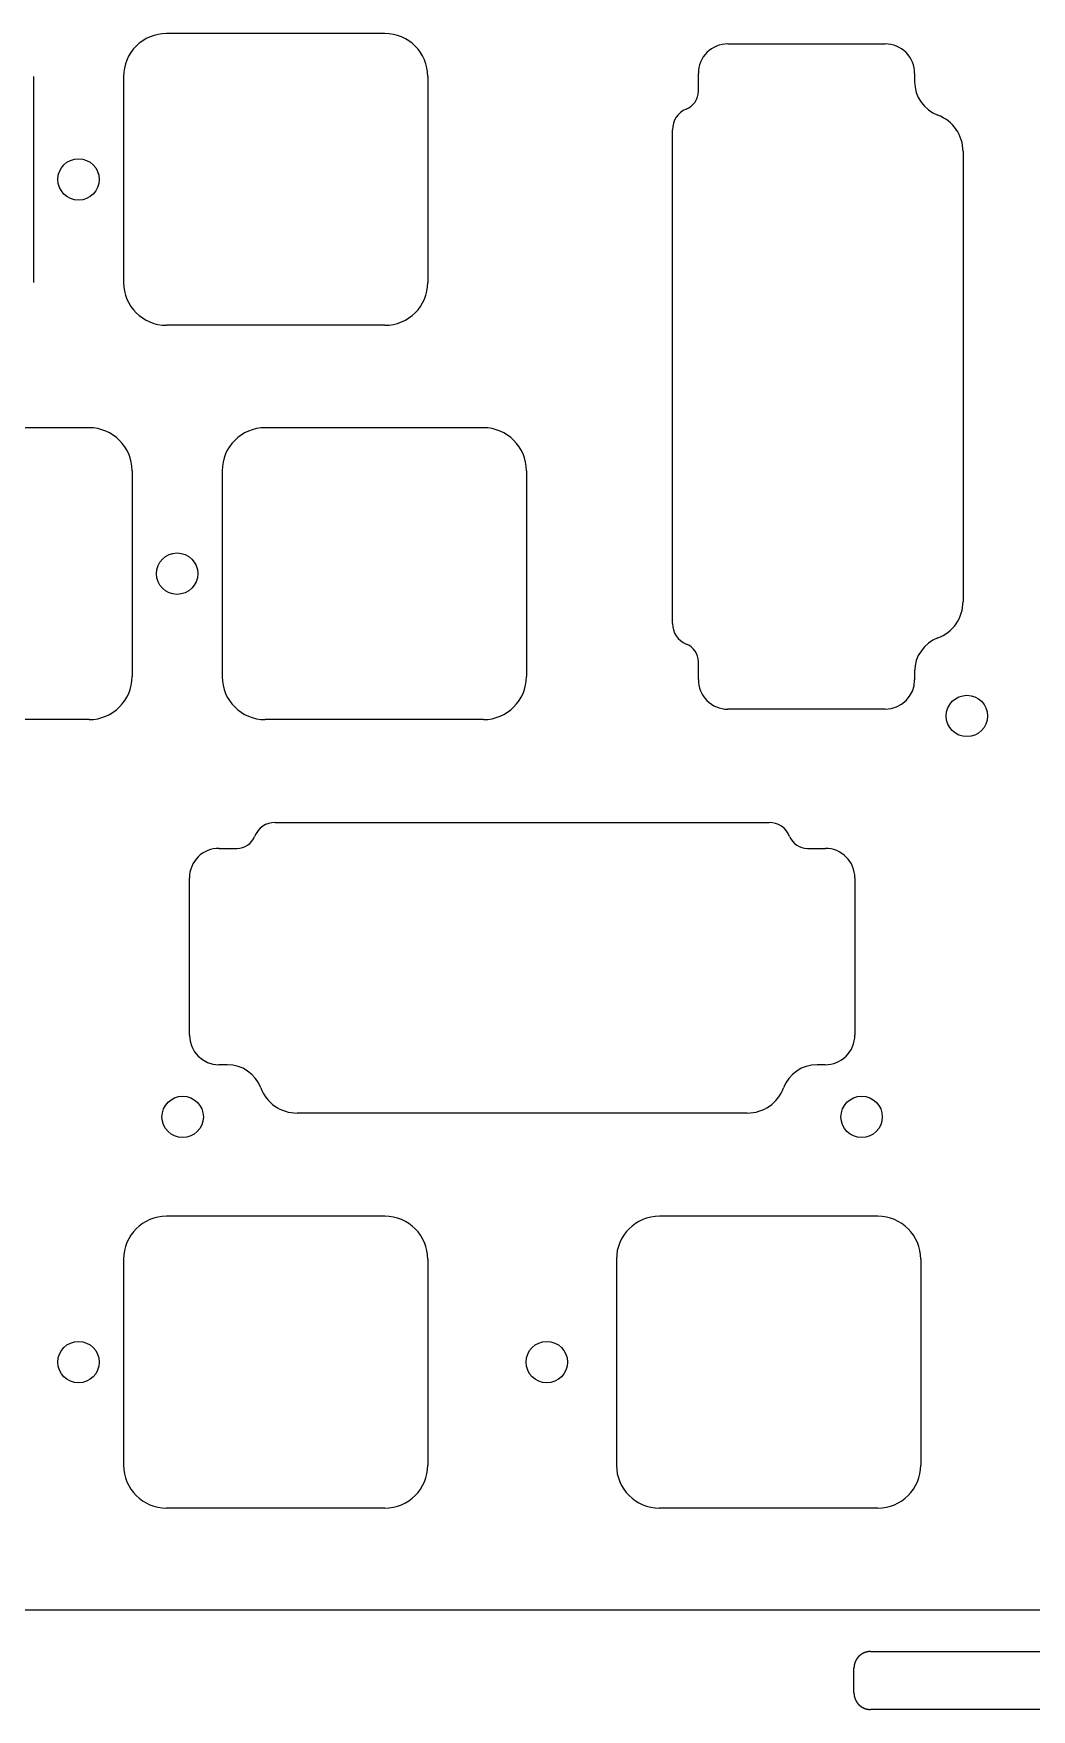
# Model space of a CAD drawing. Header units: millimetres. Extents: x -11 to 340, y -118 to 18.
# Drawn here: x 226.4 to 274.6, y -116.8 to -35.8 of the extents above; entities that cross this region are included whole.
import ezdxf

# ---------------------------------------------------------------- set-up
doc = ezdxf.new("R2010")
doc.units = ezdxf.units.MM
doc.header["$MEASUREMENT"] = 0
doc.layers.add('BLACK', color=7, linetype='CONTINUOUS')

msp = doc.modelspace()

# ---------------------------------------------------------------- linework, layer by layer
at = {"layer": 'BLACK', "linetype": 'Continuous'}
for p, q in [((232.850001, -35.812502), (232.850001, -35.8125)), ((243.4, -35.8125), (232.850001, -35.8125)), ((259.96831, -36.312135), (267.56915, -36.312135)), ((226.425001, -37.8875), (226.425001, -47.8375)), ((230.775001, -37.8875), (230.775001, -47.8375)), ((245.475001, -37.8875), (245.475001, -47.8375)), ((258.54331, -38.602725), (258.54331, -37.737125)), ((268.99419, -37.749042), (268.99419, -38.141175)), ((257.29115, -64.315125), (257.29115, -40.459925)), ((271.33066, -41.512075), (271.33066, -63.262925)), ((243.400001, -49.9125), (232.85, -49.9125)), ((243.400001, -49.912501), (243.400001, -49.9125)), ((229.1125, -54.8625), (218.562501, -54.8625)), ((248.1625, -54.8625), (237.612499, -54.8625)), ((231.187501, -56.9375), (231.187501, -66.8875)), ((235.5375, -56.9375), (235.5375, -66.887501)), ((250.2375, -56.9375), (250.2375, -66.8875)), ((257.291161, -64.315125), (257.29115, -64.315125)), ((258.543298, -66.172425), (258.54331, -66.172425)), ((258.54331, -67.025988), (258.54331, -66.172425)), ((268.99419, -66.633925), (268.99419, -67.038025)), ((267.56919, -68.463015), (259.96845, -68.463015)), ((229.112501, -68.9625), (218.5625, -68.9625)), ((229.112501, -68.962501), (229.112501, -68.9625)), ((248.1625, -68.9625), (237.6125, -68.9625)), ((238.103625, -73.9349), (261.958825, -73.9349)), ((238.103625, -73.934911), (238.103625, -73.9349)), ((235.392762, -75.18706), (236.246325, -75.18706)), ((236.246325, -75.187048), (236.246325, -75.18706)), ((263.816025, -75.18706), (264.681625, -75.18706)), ((233.955735, -84.21294), (233.955735, -76.6122)), ((266.106615, -76.61206), (266.106615, -84.2129)), ((235.784825, -85.63794), (235.380725, -85.63794)), ((264.669708, -85.63794), (264.277575, -85.63794)), ((260.906675, -87.97441), (239.155825, -87.97441)), ((243.4, -92.9625), (232.849999, -92.9625)), ((267.2125, -92.9625), (256.662499, -92.9625)), ((230.775, -95.0375), (230.775, -104.987501)), ((245.475, -95.0375), (245.475, -104.9875)), ((254.5875, -95.0375), (254.5875, -104.987501)), ((269.2875, -95.0375), (269.2875, -104.9875)), ((243.4, -107.0625), (232.85, -107.0625)), ((267.2125, -107.0625), (256.6625, -107.0625)), ((286.3125, -111.9925), (221.893425, -111.9925)), ((266.347508, -114.182811), (266.341398, -114.188008)), ((266.353668, -114.177676), (266.347508, -114.182811)), ((266.359878, -114.172603), (266.353668, -114.177676)), ((266.366138, -114.167593), (266.359878, -114.172603)), ((266.372446, -114.162647), (266.366138, -114.167593)), ((266.378803, -114.157765), (266.372446, -114.162647)), ((266.385206, -114.152947), (266.378803, -114.157765)), ((266.391657, -114.148194), (266.385206, -114.152947)), ((266.398153, -114.143507), (266.391657, -114.148194)), ((266.404694, -114.138885), (266.398153, -114.143507)), ((266.41128, -114.134331), (266.404694, -114.138885)), ((266.417909, -114.129843), (266.41128, -114.134331)), ((266.424582, -114.125422), (266.417909, -114.129843)), ((266.431297, -114.12107), (266.424582, -114.125422)), ((266.438054, -114.116785), (266.431297, -114.12107)), ((266.444851, -114.11257), (266.438054, -114.116785)), ((266.451689, -114.108423), (266.444851, -114.11257)), ((266.458566, -114.104346), (266.451689, -114.108423)), ((266.465482, -114.100339), (266.458566, -114.104346)), ((266.472436, -114.096402), (266.465482, -114.100339)), ((266.479427, -114.092536), (266.472436, -114.096402)), ((266.486455, -114.088741), (266.479427, -114.092536)), ((266.493519, -114.085017), (266.486455, -114.088741)), ((266.500618, -114.081366), (266.493519, -114.085017)), ((266.507752, -114.077786), (266.500618, -114.081366)), ((266.51492, -114.074278), (266.507752, -114.077786)), ((266.522121, -114.070844), (266.51492, -114.074278)), ((266.529354, -114.067482), (266.522121, -114.070844)), ((266.53662, -114.064194), (266.529354, -114.067482)), ((266.543916, -114.060979), (266.53662, -114.064194)), ((266.551243, -114.057838), (266.543916, -114.060979)), ((266.5586, -114.054772), (266.551243, -114.057838)), ((266.565986, -114.051779), (266.5586, -114.054772)), ((266.573401, -114.048862), (266.565986, -114.051779)), ((266.580844, -114.046019), (266.573401, -114.048862)), ((266.588314, -114.043251), (266.580844, -114.046019)), ((266.59581, -114.040559), (266.588314, -114.043251)), ((266.603333, -114.037942), (266.59581, -114.040559)), ((266.61088, -114.035401), (266.603333, -114.037942)), ((266.618453, -114.032936), (266.61088, -114.035401)), ((266.62605, -114.030547), (266.618453, -114.032936)), ((266.63367, -114.028235), (266.62605, -114.030547)), ((266.641314, -114.025999), (266.63367, -114.028235)), ((266.64898, -114.02384), (266.641314, -114.025999)), ((266.656667, -114.021757), (266.64898, -114.02384)), ((266.664376, -114.019752), (266.656667, -114.021757)), ((266.672106, -114.017824), (266.664376, -114.019752)), ((266.679856, -114.015973), (266.672106, -114.017824)), ((266.687625, -114.0142), (266.679856, -114.015973)), ((266.695414, -114.012504), (266.687625, -114.0142)), ((266.70322, -114.010886), (266.695414, -114.012504)), ((266.711045, -114.009346), (266.70322, -114.010886)), ((266.718888, -114.007884), (266.711045, -114.009346)), ((266.726747, -114.0065), (266.718888, -114.007884)), ((266.734623, -114.005194), (266.726747, -114.0065)), ((266.742515, -114.003967), (266.734623, -114.005194)), ((266.750422, -114.002818), (266.742515, -114.003967)), ((266.758345, -114.001748), (266.750422, -114.002818)), ((266.766282, -114.000756), (266.758345, -114.001748)), ((266.774233, -113.999843), (266.766282, -114.000756)), ((266.782197, -113.999009), (266.774233, -113.999843)), ((266.790175, -113.998254), (266.782197, -113.999009)), ((266.798166, -113.997578), (266.790175, -113.998254)), ((266.806169, -113.996982), (266.798166, -113.997578)), ((266.814184, -113.996464), (266.806169, -113.996982)), ((266.82221, -113.996026), (266.814184, -113.996464)), ((266.830248, -113.995667), (266.82221, -113.996026)), ((266.838296, -113.995388), (266.830248, -113.995667)), ((266.846354, -113.995189), (266.838296, -113.995388)), ((266.854422, -113.995069), (266.846354, -113.995189)), ((266.8625, -113.995029), (266.854422, -113.995069)), ((266.8625, -113.995029), (279.5625, -113.995029)), ((266.062514, -114.790256), (266.0625, -114.794301)), ((266.0625, -114.794301), (266.0625, -114.795029)), ((266.0625, -115.995029), (266.0625, -114.795029)), ((266.062548, -114.786215), (266.062514, -114.790256)), ((266.062601, -114.782174), (266.062548, -114.786215)), ((266.062675, -114.778138), (266.062601, -114.782174)), ((266.062768, -114.774102), (266.062675, -114.778138)), ((266.062882, -114.770071), (266.062768, -114.774102)), ((266.063015, -114.76604), (266.062882, -114.770071)), ((266.063169, -114.762014), (266.063015, -114.76604)), ((266.063342, -114.757988), (266.063169, -114.762014)), ((266.063536, -114.753968), (266.063342, -114.757988)), ((266.063749, -114.749948), (266.063536, -114.753968)), ((266.063982, -114.745933), (266.063749, -114.749948)), ((266.064235, -114.741918), (266.063982, -114.745933)), ((266.064508, -114.737909), (266.064235, -114.741918)), ((266.064801, -114.733901), (266.064508, -114.737909)), ((266.065113, -114.729898), (266.064801, -114.733901)), ((266.065446, -114.725895), (266.065113, -114.729898)), ((266.065798, -114.721899), (266.065446, -114.725895)), ((266.06617, -114.717903), (266.065798, -114.721899)), ((266.066562, -114.713912), (266.06617, -114.717903)), ((266.066974, -114.709923), (266.066562, -114.713912)), ((266.067405, -114.705939), (266.066974, -114.709923)), ((266.067856, -114.701957), (266.067405, -114.705939)), ((266.068327, -114.69798), (266.067856, -114.701957)), ((266.068818, -114.694004), (266.068327, -114.69798)), ((266.069328, -114.690035), (266.068818, -114.694004)), ((266.069858, -114.686066), (266.069328, -114.690035)), ((266.070408, -114.682104), (266.069858, -114.686066)), ((266.070978, -114.678143), (266.070408, -114.682104)), ((266.071567, -114.674189), (266.070978, -114.678143)), ((266.072176, -114.670235), (266.071567, -114.674189)), ((266.072804, -114.666289), (266.072176, -114.670235)), ((266.073453, -114.662344), (266.072804, -114.666289)), ((266.07412, -114.658405), (266.073453, -114.662344)), ((266.074808, -114.654468), (266.07412, -114.658405)), ((266.075515, -114.650538), (266.074808, -114.654468)), ((266.076242, -114.646609), (266.075515, -114.650538)), ((266.076987, -114.642688), (266.076242, -114.646609)), ((266.077753, -114.638768), (266.076987, -114.642688)), ((266.078538, -114.634855), (266.077753, -114.638768)), ((266.079343, -114.630945), (266.078538, -114.634855)), ((266.080167, -114.627041), (266.079343, -114.630945)), ((266.081011, -114.623139), (266.080167, -114.627041)), ((266.081874, -114.619245), (266.081011, -114.623139)), ((266.082757, -114.615353), (266.081874, -114.619245)), ((266.083659, -114.611469), (266.082757, -114.615353)), ((266.08458, -114.607587), (266.083659, -114.611469)), ((266.085521, -114.603712), (266.08458, -114.607587)), ((266.086481, -114.59984), (266.085521, -114.603712)), ((266.087461, -114.595976), (266.086481, -114.59984)), ((266.08846, -114.592114), (266.087461, -114.595976)), ((266.089478, -114.58826), (266.08846, -114.592114)), ((266.090515, -114.584409), (266.089478, -114.58826)), ((266.091572, -114.580566), (266.090515, -114.584409)), ((266.092648, -114.576726), (266.091572, -114.580566)), ((266.093743, -114.572894), (266.092648, -114.576726)), ((266.094858, -114.569065), (266.093743, -114.572894)), ((266.095991, -114.565244), (266.094858, -114.569065)), ((266.097144, -114.561427), (266.095991, -114.565244)), ((266.098316, -114.557618), (266.097144, -114.561427)), ((266.099507, -114.553813), (266.098316, -114.557618)), ((266.100717, -114.550016), (266.099507, -114.553813)), ((266.101947, -114.546222), (266.100717, -114.550016)), ((266.103195, -114.542438), (266.101947, -114.546222)), ((266.104462, -114.538657), (266.103195, -114.542438)), ((266.105748, -114.534884), (266.104462, -114.538657)), ((266.107054, -114.531116), (266.105748, -114.534884)), ((266.108378, -114.527357), (266.107054, -114.531116)), ((266.109721, -114.523602), (266.108378, -114.527357)), ((266.111083, -114.519856), (266.109721, -114.523602)), ((266.112464, -114.516114), (266.111083, -114.519856)), ((266.113864, -114.512381), (266.112464, -114.516114)), ((266.115282, -114.508654), (266.113864, -114.512381)), ((266.116719, -114.504935), (266.115282, -114.508654)), ((266.118176, -114.501221), (266.116719, -114.504935)), ((266.11965, -114.497516), (266.118176, -114.501221)), ((266.121144, -114.493817), (266.11965, -114.497516)), ((266.122656, -114.490126), (266.121144, -114.493817)), ((266.124187, -114.486441), (266.122656, -114.490126)), ((266.125736, -114.482766), (266.124187, -114.486441)), ((266.127304, -114.479096), (266.125736, -114.482766)), ((266.12889, -114.475436), (266.127304, -114.479096)), ((266.130495, -114.471781), (266.12889, -114.475436)), ((266.132118, -114.468136), (266.130495, -114.471781)), ((266.13376, -114.464497), (266.132118, -114.468136)), ((266.13542, -114.460868), (266.13376, -114.464497)), ((266.137098, -114.457245), (266.13542, -114.460868)), ((266.138795, -114.453632), (266.137098, -114.457245)), ((266.14051, -114.450026), (266.138795, -114.453632)), ((266.142243, -114.44643), (266.14051, -114.450026)), ((266.143995, -114.44284), (266.142243, -114.44643)), ((266.145764, -114.43926), (266.143995, -114.44284)), ((266.147552, -114.435687), (266.145764, -114.43926)), ((266.149357, -114.432125), (266.147552, -114.435687)), ((266.151181, -114.428569), (266.149357, -114.432125)), ((266.153022, -114.425024), (266.151181, -114.428569)), ((266.154882, -114.421487), (266.153022, -114.425024)), ((266.15676, -114.41796), (266.154882, -114.421487)), ((266.158655, -114.41444), (266.15676, -114.41796)), ((266.160568, -114.410931), (266.158655, -114.41444)), ((266.162499, -114.40743), (266.160568, -114.410931)), ((266.164448, -114.40394), (266.162499, -114.40743)), ((266.166414, -114.400457), (266.164448, -114.40394)), ((266.168398, -114.396986), (266.166414, -114.400457)), ((266.1704, -114.393523), (266.168398, -114.396986)), ((266.172418, -114.390071), (266.1704, -114.393523)), ((266.174455, -114.386627), (266.172418, -114.390071)), ((266.176509, -114.383194), (266.174455, -114.386627)), ((266.17858, -114.379771), (266.176509, -114.383194)), ((266.180668, -114.376358), (266.17858, -114.379771)), ((266.182775, -114.372954), (266.180668, -114.376358)), ((266.184897, -114.369562), (266.182775, -114.372954)), ((266.187038, -114.366179), (266.184897, -114.369562)), ((266.189195, -114.362807), (266.187038, -114.366179)), ((266.191369, -114.359445), (266.189195, -114.362807)), ((266.19356, -114.356095), (266.191369, -114.359445)), ((266.195769, -114.352754), (266.19356, -114.356095)), ((266.197994, -114.349425), (266.195769, -114.352754)), ((266.200236, -114.346105), (266.197994, -114.349425)), ((266.202495, -114.342798), (266.200236, -114.346105)), ((266.20477, -114.339501), (266.202495, -114.342798)), ((266.207062, -114.336215), (266.20477, -114.339501)), ((266.209371, -114.33294), (266.207062, -114.336215)), ((266.211696, -114.329678), (266.209371, -114.33294)), ((266.214038, -114.326425), (266.211696, -114.329678)), ((266.216396, -114.323185), (266.214038, -114.326425)), ((266.21877, -114.319956), (266.216396, -114.323185)), ((266.221161, -114.316739), (266.21877, -114.319956)), ((266.223568, -114.313534), (266.221161, -114.316739)), ((266.225991, -114.31034), (266.223568, -114.313534)), ((266.22843, -114.307158), (266.225991, -114.31034)), ((266.230885, -114.303989), (266.22843, -114.307158)), ((266.233356, -114.300831), (266.230885, -114.303989)), ((266.235843, -114.297686), (266.233356, -114.300831)), ((266.238346, -114.294552), (266.235843, -114.297686)), ((266.240864, -114.291432), (266.238346, -114.294552)), ((266.243399, -114.288323), (266.240864, -114.291432)), ((266.245948, -114.285227), (266.243399, -114.288323)), ((266.248514, -114.282144), (266.245948, -114.285227)), ((266.251094, -114.279073), (266.248514, -114.282144)), ((266.253691, -114.276015), (266.251094, -114.279073)), ((266.256302, -114.27297), (266.253691, -114.276015)), ((266.258929, -114.269938), (266.256302, -114.27297)), ((266.261571, -114.266919), (266.258929, -114.269938)), ((266.264228, -114.263913), (266.261571, -114.266919)), ((266.2669, -114.26092), (266.264228, -114.263913)), ((266.269587, -114.257941), (266.2669, -114.26092)), ((266.272289, -114.254975), (266.269587, -114.257941)), ((266.275006, -114.252022), (266.272289, -114.254975)), ((266.277738, -114.249083), (266.275006, -114.252022)), ((266.280484, -114.246158), (266.277738, -114.249083)), ((266.283244, -114.243246), (266.280484, -114.246158)), ((266.28602, -114.240348), (266.283244, -114.243246)), ((266.288809, -114.237464), (266.28602, -114.240348)), ((266.291613, -114.234593), (266.288809, -114.237464)), ((266.294432, -114.231737), (266.291613, -114.234593)), ((266.300111, -114.226067), (266.294432, -114.231737)), ((266.305846, -114.220454), (266.300111, -114.226067)), ((266.311636, -114.214899), (266.305846, -114.220454)), ((266.317482, -114.209401), (266.311636, -114.214899)), ((266.323381, -114.203963), (266.317482, -114.209401)), ((266.329334, -114.198584), (266.323381, -114.203963)), ((266.33534, -114.193266), (266.329334, -114.198584)), ((266.341398, -114.188008), (266.33534, -114.193266)), ((266.0625, -115.995029), (266.06254, -116.003107)), ((266.06254, -116.003107), (266.06266, -116.011175)), ((266.06266, -116.011175), (266.062859, -116.019233)), ((266.062859, -116.019233), (266.063138, -116.027282)), ((266.063138, -116.027282), (266.063497, -116.035319)), ((266.063497, -116.035319), (266.063935, -116.043345)), ((266.063935, -116.043345), (266.064453, -116.05136)), ((266.064453, -116.05136), (266.065049, -116.059363)), ((266.065049, -116.059363), (266.065725, -116.067354)), ((266.065725, -116.067354), (266.06648, -116.075332)), ((266.06648, -116.075332), (266.067314, -116.083296)), ((266.067314, -116.083296), (266.068227, -116.091247)), ((266.068227, -116.091247), (266.069219, -116.099184)), ((266.069219, -116.099184), (266.070289, -116.107107)), ((266.070289, -116.107107), (266.071438, -116.115014)), ((266.071438, -116.115014), (266.072665, -116.122906)), ((266.072665, -116.122906), (266.073971, -116.130782)), ((266.073971, -116.130782), (266.075355, -116.138641)), ((266.075355, -116.138641), (266.076817, -116.146484)), ((266.076817, -116.146484), (266.078357, -116.154309)), ((266.078357, -116.154309), (266.079975, -116.162116)), ((266.079975, -116.162116), (266.081671, -116.169904)), ((266.081671, -116.169904), (266.083444, -116.177674)), ((266.083444, -116.177674), (266.085295, -116.185423)), ((266.085295, -116.185423), (266.087223, -116.193153)), ((266.087223, -116.193153), (266.089228, -116.200862)), ((266.089228, -116.200862), (266.091311, -116.20855)), ((266.091311, -116.20855), (266.09347, -116.216215)), ((266.09347, -116.216215), (266.095706, -116.223859)), ((266.095706, -116.223859), (266.098018, -116.231479)), ((266.098018, -116.231479), (266.100407, -116.239076)), ((266.100407, -116.239076), (266.102872, -116.246649)), ((266.102872, -116.246649), (266.105413, -116.254197)), ((266.105413, -116.254197), (266.10803, -116.261719)), ((266.10803, -116.261719), (266.110722, -116.269216)), ((266.110722, -116.269216), (266.11349, -116.276686)), ((266.11349, -116.276686), (266.116333, -116.284128)), ((266.116333, -116.284128), (266.11925, -116.291543)), ((266.11925, -116.291543), (266.122243, -116.298929)), ((266.122243, -116.298929), (266.125309, -116.306286)), ((266.125309, -116.306286), (266.12845, -116.313613)), ((266.12845, -116.313613), (266.131665, -116.32091)), ((266.131665, -116.32091), (266.134953, -116.328175)), ((266.134953, -116.328175), (266.138315, -116.335408)), ((266.138315, -116.335408), (266.141749, -116.342609)), ((266.141749, -116.342609), (266.145257, -116.349777)), ((266.145257, -116.349777), (266.148837, -116.356911)), ((266.148837, -116.356911), (266.152488, -116.36401)), ((266.152488, -116.36401), (266.156212, -116.371074)), ((266.156212, -116.371074), (266.160007, -116.378102)), ((266.160007, -116.378102), (266.163873, -116.385094)), ((266.163873, -116.385094), (266.16781, -116.392048)), ((266.16781, -116.392048), (266.171817, -116.398964)), ((266.171817, -116.398964), (266.175894, -116.405841)), ((266.175894, -116.405841), (266.18004, -116.412678)), ((266.18004, -116.412678), (266.184256, -116.419476)), ((266.184256, -116.419476), (266.18854, -116.426232)), ((266.18854, -116.426232), (266.192893, -116.432947)), ((266.192893, -116.432947), (266.197314, -116.43962)), ((266.197314, -116.43962), (266.201801, -116.446249)), ((266.201801, -116.446249), (266.206356, -116.452835)), ((266.206356, -116.452835), (266.210978, -116.459376)), ((266.210978, -116.459376), (266.215665, -116.465873)), ((266.215665, -116.465873), (266.220418, -116.472323)), ((266.220418, -116.472323), (266.225236, -116.478726)), ((266.225236, -116.478726), (266.230118, -116.485083)), ((266.230118, -116.485083), (266.235064, -116.491391)), ((266.235064, -116.491391), (266.240074, -116.497651)), ((266.240074, -116.497651), (266.245147, -116.503861)), ((266.245147, -116.503861), (266.250282, -116.510021)), ((266.250282, -116.510021), (266.255478, -116.516131)), ((266.255478, -116.516131), (266.260736, -116.522189)), ((266.260736, -116.522189), (266.266055, -116.528195)), ((266.266055, -116.528195), (266.271434, -116.534148)), ((266.271434, -116.534148), (266.276872, -116.540047)), ((266.276872, -116.540047), (266.282369, -116.545893)), ((266.282369, -116.545893), (266.287925, -116.551683)), ((266.287925, -116.551683), (266.293538, -116.557418)), ((266.293538, -116.557418), (266.299208, -116.563097)), ((266.299208, -116.563097), (266.302064, -116.565916)), ((266.302064, -116.565916), (266.304934, -116.56872)), ((266.304934, -116.56872), (266.307818, -116.571509)), ((266.307818, -116.571509), (266.310717, -116.574285)), ((266.310717, -116.574285), (266.313628, -116.577045)), ((266.313628, -116.577045), (266.316554, -116.579792)), ((266.316554, -116.579792), (266.319493, -116.582523)), ((266.319493, -116.582523), (266.322446, -116.58524)), ((266.322446, -116.58524), (266.325412, -116.587942)), ((266.325412, -116.587942), (266.328391, -116.590629)), ((266.328391, -116.590629), (266.331384, -116.593301)), ((266.331384, -116.593301), (266.33439, -116.595958)), ((266.33439, -116.595958), (266.337409, -116.5986)), ((266.337409, -116.5986), (266.340441, -116.601227)), ((266.340441, -116.601227), (266.343486, -116.603838)), ((266.343486, -116.603838), (266.346544, -116.606435)), ((266.346544, -116.606435), (266.349614, -116.609015)), ((266.349614, -116.609015), (266.352698, -116.611581)), ((266.352698, -116.611581), (266.355794, -116.61413)), ((266.355794, -116.61413), (266.358902, -116.616665)), ((266.358902, -116.616665), (266.362023, -116.619183)), ((266.362023, -116.619183), (266.365156, -116.621686)), ((266.365156, -116.621686), (266.368302, -116.624173)), ((266.368302, -116.624173), (266.371459, -116.626644)), ((266.371459, -116.626644), (266.374629, -116.629099)), ((266.374629, -116.629099), (266.377811, -116.631538)), ((266.377811, -116.631538), (266.381004, -116.633961)), ((266.381004, -116.633961), (266.38421, -116.636368)), ((266.38421, -116.636368), (266.387427, -116.638759)), ((266.387427, -116.638759), (266.390656, -116.641133)), ((266.390656, -116.641133), (266.393896, -116.643491)), ((266.393896, -116.643491), (266.397148, -116.645833)), ((266.397148, -116.645833), (266.400411, -116.648158)), ((266.400411, -116.648158), (266.403686, -116.650467)), ((266.403686, -116.650467), (266.406971, -116.652759)), ((266.406971, -116.652759), (266.410269, -116.655035)), ((266.410269, -116.655035), (266.413576, -116.657293)), ((266.413576, -116.657293), (266.416895, -116.659535)), ((266.416895, -116.659535), (266.420224, -116.66176)), ((266.420224, -116.66176), (266.423565, -116.663969)), ((266.423565, -116.663969), (266.426916, -116.66616)), ((266.426916, -116.66616), (266.430278, -116.668334)), ((266.430278, -116.668334), (266.43365, -116.670491)), ((266.43365, -116.670491), (266.437033, -116.672632)), ((266.437033, -116.672632), (266.440425, -116.674754)), ((266.440425, -116.674754), (266.443829, -116.676861)), ((266.443829, -116.676861), (266.447241, -116.678949)), ((266.447241, -116.678949), (266.450665, -116.68102)), ((266.450665, -116.68102), (266.454098, -116.683074)), ((266.454098, -116.683074), (266.457541, -116.685111)), ((266.457541, -116.685111), (266.460993, -116.687129)), ((266.460993, -116.687129), (266.464457, -116.689131)), ((266.464457, -116.689131), (266.467928, -116.691115)), ((266.467928, -116.691115), (266.47141, -116.693081)), ((266.47141, -116.693081), (266.474901, -116.69503)), ((266.474901, -116.69503), (266.478402, -116.696961)), ((266.478402, -116.696961), (266.481911, -116.698874)), ((266.481911, -116.698874), (266.48543, -116.700769)), ((266.48543, -116.700769), (266.488957, -116.702647)), ((266.488957, -116.702647), (266.492495, -116.704507)), ((266.492495, -116.704507), (266.49604, -116.706348)), ((266.49604, -116.706348), (266.499595, -116.708172)), ((266.499595, -116.708172), (266.503158, -116.709977)), ((266.503158, -116.709977), (266.506731, -116.711765)), ((266.506731, -116.711765), (266.51031, -116.713534)), ((266.51031, -116.713534), (266.5139, -116.715286)), ((266.5139, -116.715286), (266.517497, -116.717019)), ((266.517497, -116.717019), (266.521103, -116.718734)), ((266.521103, -116.718734), (266.524716, -116.720431)), ((266.524716, -116.720431), (266.528339, -116.722109)), ((266.528339, -116.722109), (266.531968, -116.723769)), ((266.531968, -116.723769), (266.535607, -116.725411)), ((266.535607, -116.725411), (266.539252, -116.727034)), ((266.539252, -116.727034), (266.542906, -116.728639)), ((266.542906, -116.728639), (266.546567, -116.730225)), ((266.546567, -116.730225), (266.550236, -116.731793)), ((266.550236, -116.731793), (266.553912, -116.733342)), ((266.553912, -116.733342), (266.557597, -116.734873)), ((266.557597, -116.734873), (266.561287, -116.736385)), ((266.561287, -116.736385), (266.564987, -116.737879)), ((266.564987, -116.737879), (266.568691, -116.739353)), ((266.568691, -116.739353), (266.572405, -116.74081)), ((266.572405, -116.74081), (266.576124, -116.742247)), ((266.576124, -116.742247), (266.579852, -116.743665)), ((266.579852, -116.743665), (266.583585, -116.745065)), ((266.583585, -116.745065), (266.587326, -116.746446)), ((266.587326, -116.746446), (266.591073, -116.747808)), ((266.591073, -116.747808), (266.594828, -116.749151)), ((266.594828, -116.749151), (266.598587, -116.750475)), ((266.598587, -116.750475), (266.602355, -116.751781)), ((266.602355, -116.751781), (266.606127, -116.753067)), ((266.606127, -116.753067), (266.609908, -116.754334)), ((266.609908, -116.754334), (266.613693, -116.755582)), ((266.613693, -116.755582), (266.617486, -116.756812)), ((266.617486, -116.756812), (266.621283, -116.758022)), ((266.621283, -116.758022), (266.625089, -116.759213)), ((266.625089, -116.759213), (266.628898, -116.760385)), ((266.628898, -116.760385), (266.632715, -116.761538)), ((266.632715, -116.761538), (266.636536, -116.762671)), ((266.636536, -116.762671), (266.640365, -116.763786)), ((266.640365, -116.763786), (266.644197, -116.764881)), ((266.644197, -116.764881), (266.648037, -116.765957)), ((266.648037, -116.765957), (266.65188, -116.767014)), ((266.65188, -116.767014), (266.655731, -116.768051)), ((266.655731, -116.768051), (266.659585, -116.769069)), ((266.659585, -116.769069), (266.663446, -116.770068)), ((266.663446, -116.770068), (266.667311, -116.771048)), ((266.667311, -116.771048), (266.671183, -116.772008)), ((266.671183, -116.772008), (266.675057, -116.772949)), ((266.675057, -116.772949), (266.678939, -116.77387)), ((266.678939, -116.77387), (266.682824, -116.774772)), ((266.682824, -116.774772), (266.686716, -116.775655)), ((266.686716, -116.775655), (266.69061, -116.776518)), ((266.69061, -116.776518), (266.694512, -116.777362)), ((266.694512, -116.777362), (266.698415, -116.778186)), ((266.698415, -116.778186), (266.702326, -116.778991)), ((266.702326, -116.778991), (266.706239, -116.779776)), ((266.706239, -116.779776), (266.710158, -116.780542)), ((266.710158, -116.780542), (266.71408, -116.781287)), ((266.71408, -116.781287), (266.718008, -116.782014)), ((266.718008, -116.782014), (266.721939, -116.782721)), ((266.721939, -116.782721), (266.725876, -116.783409)), ((266.725876, -116.783409), (266.729814, -116.784076)), ((266.729814, -116.784076), (266.733759, -116.784725)), ((266.733759, -116.784725), (266.737706, -116.785353)), ((266.737706, -116.785353), (266.741659, -116.785962)), ((266.741659, -116.785962), (266.745614, -116.786551)), ((266.745614, -116.786551), (266.749575, -116.787121)), ((266.749575, -116.787121), (266.753537, -116.787671)), ((266.753537, -116.787671), (266.757505, -116.788201)), ((266.757505, -116.788201), (266.761475, -116.788711)), ((266.761475, -116.788711), (266.765451, -116.789202)), ((266.765451, -116.789202), (266.769427, -116.789673)), ((266.769427, -116.789673), (266.77341, -116.790124)), ((266.77341, -116.790124), (266.777394, -116.790555)), ((266.777394, -116.790555), (266.781383, -116.790967)), ((266.781383, -116.790967), (266.785373, -116.791359)), ((266.785373, -116.791359), (266.789369, -116.791731)), ((266.789369, -116.791731), (266.793366, -116.792083)), ((266.793366, -116.792083), (266.797369, -116.792416)), ((266.797369, -116.792416), (266.801372, -116.792728)), ((266.801372, -116.792728), (266.80538, -116.793021)), ((266.80538, -116.793021), (266.809389, -116.793294)), ((266.809389, -116.793294), (266.813404, -116.793547)), ((266.813404, -116.793547), (266.817419, -116.79378)), ((266.817419, -116.79378), (266.821439, -116.793993)), ((266.821439, -116.793993), (266.825459, -116.794187)), ((266.825459, -116.794187), (266.829485, -116.79436)), ((266.829485, -116.79436), (266.833511, -116.794514)), ((266.833511, -116.794514), (266.837542, -116.794647)), ((266.837542, -116.794647), (266.841573, -116.794761)), ((266.841573, -116.794761), (266.845609, -116.794854)), ((266.845609, -116.794854), (266.849645, -116.794928)), ((266.849645, -116.794928), (266.853686, -116.794981)), ((266.853686, -116.794981), (266.857727, -116.795015)), ((266.857727, -116.795015), (266.861772, -116.795029)), ((266.861772, -116.795029), (266.8625, -116.795029)), ((279.5625, -116.795029), (266.8625, -116.795029))]:
    msp.add_line(p, q, dxfattribs=at)
at = {"layer": 'BLACK'}
for centre in [(228.6, -42.8625), (233.3625, -61.9125), (271.51875, -68.7875), (233.63125, -88.1625), (266.43125, -88.1625), (228.599999, -100.0125), (251.221874, -100.0125)]:
    msp.add_circle(centre, 1, dxfattribs=at)
for centre, radius, start, end in [((232.85, -37.8875), 2.074999, 89.99997239, 180), ((243.4, -37.8875), 2.075, 0, 90), ((259.96825, -37.7371), 1.42494, 89.99758749, 180.00100523), ((267.56911, -37.73726), 1.425125, 359.52631186, 89.99839184), ((257.61485, -38.6027), 0.92846, 292.02452102, 359.99845724), ((270.71913, -38.14117), 1.724936, 180.00016608, 249.45408213), ((258.36614, -40.45996), 1.07499, 112.02370504, 179.99813454), ((269.45558, -41.51216), 1.875082, 0.0025973, 69.45098232), ((232.85, -47.8375), 2.075, 180, 270), ((243.4, -47.8375), 2.075001, 270.00002761, 0), ((229.1125, -56.9375), 2.075, 0, 90), ((237.612504, -56.937504), 2.075004, 90.00013806, 179.99988955), ((248.1625, -56.9375), 2.075, 0, 90), ((269.455665, -63.263038), 1.874995, 290.54692151, 0.00345303), ((258.366101, -64.315226), 1.07494, 179.99461656, 247.97750247), ((257.614921, -66.172376), 0.928376, 359.99697591, 67.97782841), ((270.719098, -66.633949), 1.724908, 110.54547839, 179.9992028), ((229.1125, -66.8875), 2.075001, 270.00002761, 0), ((237.612502, -66.887498), 2.075002, 180.00008284, 269.99994478), ((248.1625, -66.8875), 2.075, 270, 0), ((259.968342, -67.037933), 1.425082, 179.51974267, 270.00434217), ((267.569189, -67.038014), 1.425001, 270.00004021, 359.99955772), ((238.103524, -75.009851), 1.07494, 89.99461656, 157.97750247), ((261.95879, -75.00989), 1.07499, 22.02370504, 89.99813454), ((235.380817, -76.612092), 1.425082, 89.51974267, 180.00434217), ((236.246374, -74.258671), 0.928376, 269.99697591, 337.97782841), ((263.81605, -74.2586), 0.92846, 202.02452102, 269.99845724), ((264.68165, -76.612), 1.42494, 359.99758749, 90.00100523), ((235.380736, -84.212939), 1.425001, 180.00004021, 269.99955772), ((264.68149, -84.21286), 1.425125, 269.52631186, 359.99839184), ((235.784801, -87.362848), 1.724908, 20.54547839, 89.9992028), ((264.27758, -87.36288), 1.724936, 90.00016608, 159.45408213), ((239.155712, -86.099415), 1.874995, 200.54692151, 270.00345303), ((260.90659, -86.09933), 1.875082, 270.0025973, 339.45098232), ((232.850004, -95.037504), 2.075004, 90.00013806, 179.99988955), ((243.4, -95.0375), 2.075, 0, 90), ((256.662504, -95.037504), 2.075004, 90.00013806, 179.99988955), ((267.2125, -95.0375), 2.075, 0, 90), ((232.850002, -104.987498), 2.075002, 180.00008284, 269.99994478), ((243.4, -104.9875), 2.075, 270, 0), ((256.662502, -104.987498), 2.075002, 180.00008284, 269.99994478), ((267.2125, -104.9875), 2.075, 270, 0)]:
    msp.add_arc(centre, radius, start, end, dxfattribs=at)

doc.saveas('drawing.dxf')
